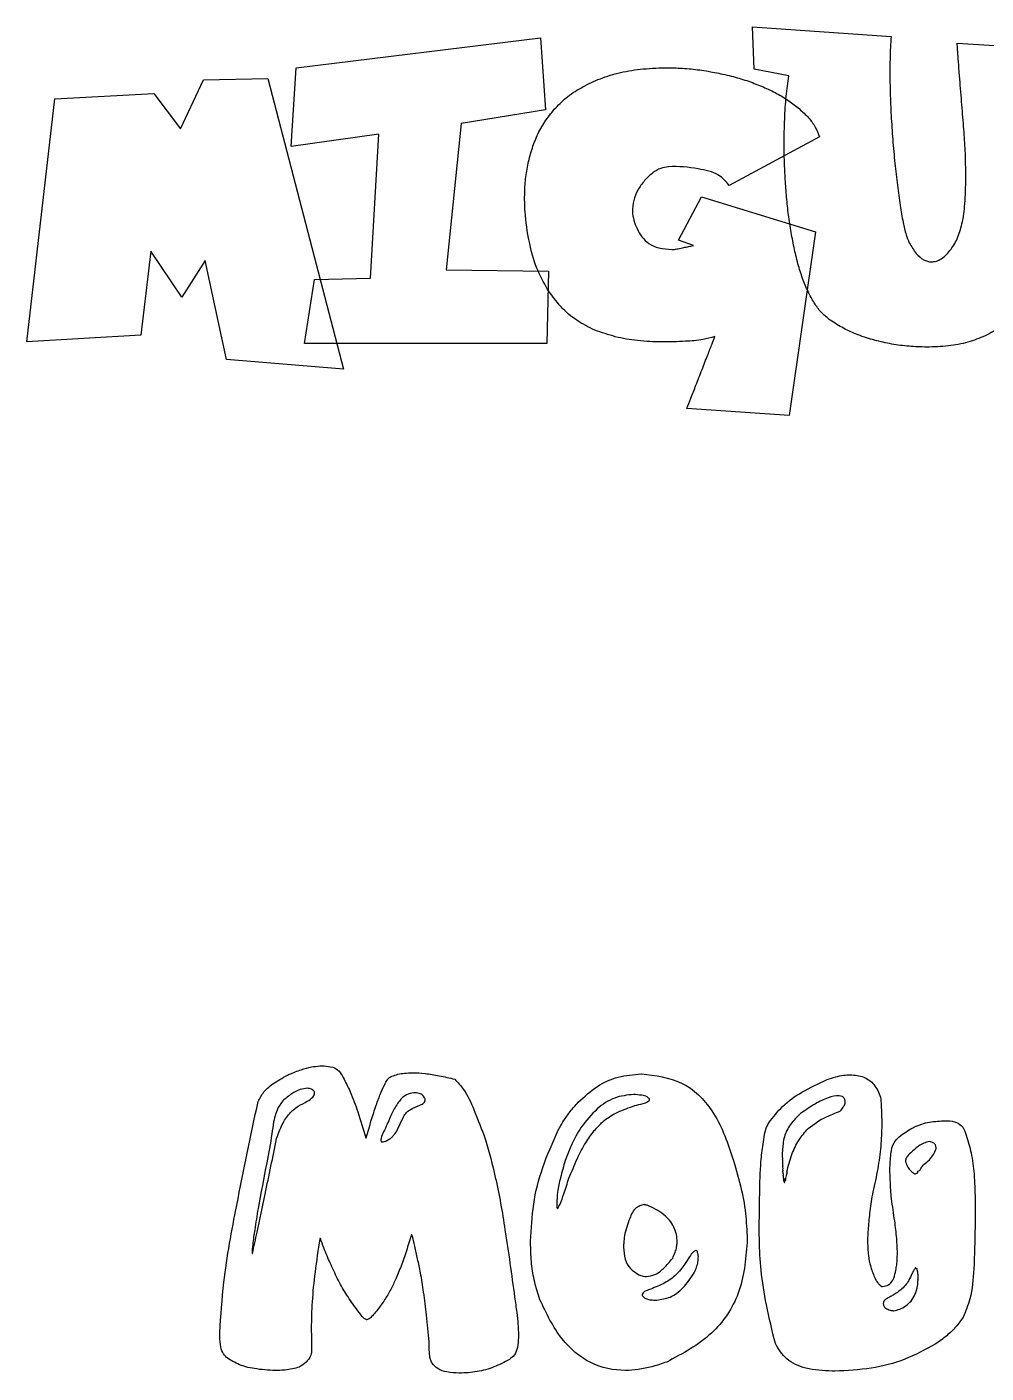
# Model space of a CAD drawing. Extents: x 2 to 748, y 2 to 398.
# Drawn here: x 482.6 to 546.6, y 202.2 to 291.9 of the extents above; entities that cross this region are included whole.
import ezdxf

# ---------------------------------------------------------------- set-up
doc = ezdxf.new("R2010")
doc.units = 0
doc.layers.add('Capa_1', color=7, linetype='CONTINUOUS')

msp = doc.modelspace()

# ---------------------------------------------------------------- linework, layer by layer
at = {"layer": 'Capa_1', "color": 7}
for p, q in [((531.098884, 289.091527), (530.991484, 291.898431)), ((530.991484, 291.898431), (540.226019, 291.268535)), ((500.576565, 289.179933), (516.844386, 291.180129)), ((516.844386, 291.180129), (517.179961, 286.373029)), ((540.226019, 291.268535), (540.226019, 291.268535)), ((544.628549, 290.815451), (551.769203, 290.36237)), ((500.240991, 283.930802), (500.576565, 289.179933)), ((533.407502, 288.638443), (531.098884, 289.091527)), ((492.84532, 285.113239), (494.388888, 288.373224)), ((494.388888, 288.373224), (498.670581, 288.46163)), ((498.670581, 288.46163), (503.730792, 269.089574)), ((484.483235, 287.102381), (491.086983, 287.467059)), ((491.086983, 287.467059), (492.84532, 285.113239)), ((482.617529, 270.901904), (484.483235, 287.102381)), ((484.483235, 287.102381), (484.483235, 287.102381)), ((517.179961, 286.373029), (511.569437, 285.466864)), ((511.569437, 285.466864), (510.576182, 275.697954)), ((506.066283, 284.748561), (500.240991, 283.930802)), ((505.529376, 275.156464), (506.066283, 284.748561)), ((535.447792, 284.571748), (529.434604, 281.333862)), ((526.052079, 277.687097), (527.595647, 280.582408)), ((527.595647, 280.582408), (535.179245, 278.228587)), ((535.179245, 278.228587), (533.420939, 266.006401)), ((527.045335, 277.322422), (526.052079, 277.687097)), ((527.045428, 277.322422), (527.045335, 277.322422)), ((490.872245, 276.957744), (490.201127, 271.354988)), ((492.952689, 273.885621), (490.872245, 276.957744)), ((494.496257, 276.327851), (492.952689, 273.885621)), ((495.919019, 269.71947), (494.496257, 276.327851)), ((510.576182, 275.697954), (517.394698, 275.609548)), ((510.576182, 275.697954), (510.576182, 275.697954)), ((517.394698, 275.609548), (517.287329, 270.802448)), ((501.126878, 270.802448), (501.784559, 275.057008)), ((501.784559, 275.057008), (505.529376, 275.156464)), ((490.201127, 271.354988), (482.617529, 270.901904)), ((517.287329, 270.802448), (501.126878, 270.802448)), ((503.730792, 269.089574), (495.919019, 269.71947)), ((533.420939, 266.006401), (526.602391, 266.459482)), ((502.14069, 222.635973), (502.438782, 222.635973)), ((502.140718, 222.635973), (502.14069, 222.635973)), ((523.561512, 222.105759), (523.584466, 222.105759)), ((523.56154, 222.105759), (523.561512, 222.105759)), ((537.49623, 222.053319), (537.49623, 222.053319)), ((524.129005, 220.363625), (524.129005, 220.416063)), ((537.169417, 220.217959), (537.169417, 220.317009)), ((534.693141, 218.475822), (535.558698, 219.081782)), ((543.715531, 218.982735), (543.990698, 218.982735)), ((506.388167, 218.236938), (506.388167, 218.236938)), ((505.213096, 217.846561), (505.23605, 217.846561)), ((543.222554, 217.112417), (543.222554, 217.188161)), ((532.979353, 216.99006), (532.956399, 216.99006)), ((532.979353, 216.960926), (532.956399, 216.838569)), ((532.956399, 216.838569), (532.956399, 216.611334)), ((532.956399, 216.611334), (532.979353, 216.43654)), ((532.979353, 216.43654), (532.956399, 216.43654)), ((532.956399, 216.43654), (532.979353, 216.384099)), ((532.979269, 216.990057), (532.979353, 216.99006)), ((532.979353, 216.384099), (532.979353, 216.057814)), ((533.007989, 216.02868), (532.979353, 215.982067)), ((533.007989, 215.952936), (532.979353, 215.906323)), ((532.979353, 215.906323), (533.007989, 215.778139)), ((533.007989, 215.778139), (532.979353, 215.731529)), ((533.007989, 215.626651), (532.979353, 215.626651)), ((533.030943, 215.37611), (533.007989, 215.37611)), ((533.007989, 215.37611), (533.030943, 215.32367)), ((533.202873, 215.148875), (533.277389, 215.428548)), ((533.277333, 215.504289), (533.300287, 215.550902)), ((533.300287, 215.504289), (533.277333, 215.504289)), ((541.187664, 216.255915), (541.187692, 216.255915)), ((541.806747, 215.451854), (541.858337, 215.451854)), ((533.030943, 215.32367), (533.030943, 215.148875)), ((533.030943, 215.148875), (533.082505, 215.148875)), ((533.082505, 215.096435), (533.030943, 215.096435)), ((533.030943, 215.096435), (533.082505, 214.997385)), ((533.053869, 214.974081), (533.105459, 214.974081)), ((533.082505, 215.148875), (533.082505, 215.096435)), ((533.105459, 214.944947), (533.082505, 214.898337)), ((533.082505, 214.898337), (533.128385, 214.869203)), ((533.105459, 214.974081), (533.105459, 214.944947)), ((533.151339, 214.869203), (533.128385, 214.921641)), ((533.128385, 214.869203), (533.151339, 214.869203)), ((533.151311, 215.049825), (533.151311, 215.096438)), ((533.202901, 215.049825), (533.151311, 215.049825)), ((533.202901, 214.997387), (533.202901, 215.049825)), ((545.824965, 213.762158), (545.824965, 211.897667)), ((517.932602, 213.459179), (517.932602, 213.336822)), ((517.932602, 213.459179), (517.932602, 213.459179)), ((502.18657, 211.140216), (502.14069, 211.140216)), ((502.14069, 211.140216), (502.14069, 211.116912)), ((508.28553, 211.390757), (508.239678, 211.390757)), ((516.195804, 210.685746), (516.195804, 210.965421)), ((530.62921, 211.093606), (530.62921, 210.866371)), ((497.623812, 210.155536), (497.623812, 210.155533)), ((497.623812, 210.155533), (497.623812, 210.132229)), ((497.623812, 210.132229), (497.652476, 210.132229)), ((522.392179, 210.563389), (522.392179, 210.563389)), ((527.230047, 210.336155), (527.207093, 210.336155)), ((540.643153, 210.056482), (540.643153, 210.260411)), ((541.864104, 209.170813), (541.847028, 209.170813)), ((541.938592, 209.054292), (541.961546, 209.095078)), ((541.961546, 209.095078), (541.961546, 209.112548)), ((541.995893, 208.844536), (542.018847, 208.844536)), ((542.018847, 208.425034), (542.035922, 208.459992)), ((542.035922, 208.425034), (542.018847, 208.425034)), ((542.035922, 208.366777), (542.018847, 208.407563)), ((542.018847, 208.325992), (542.035922, 208.366777)), ((542.035922, 208.325992), (542.018847, 208.325992)), ((523.636, 207.387928), (523.636028, 207.387928)), ((523.636028, 207.387928), (523.636028, 207.33549)), ((539.599898, 207.941448), (539.651489, 207.941448)), ((524.381218, 207.032509), (524.599028, 207.032509)), ((539.703219, 206.793588), (539.703079, 206.793622)), ((505.28764, 205.721538), (505.264686, 205.721538)), ((495.468582, 204.789292), (495.468582, 204.865036)), ((515.381865, 204.888343), (515.381865, 204.538751)), ((536.475902, 202.295535), (536.303944, 202.295535))]:
    msp.add_line(p, q, dxfattribs=at)
for points, knots in [([(540.226019, 291.268535), (540.209683, 291.028357), (540.17542, 290.524625), (540.15113, 289.732239), (540.140759, 288.71413), (540.161279, 287.459959), (540.223531, 285.960204), (540.29599, 284.928084), (540.333419, 284.394936)], [0, 0, 0, 0, 0.722146, 1.514575, 2.377811, 3.776507, 5.277041, 6.880354, 6.880354, 6.880354, 6.880354]), ([(544.76276, 288.936814), (544.741753, 289.214302), (544.704949, 289.700461), (544.659093, 290.326607), (544.637296, 290.675461), (544.628549, 290.815451)], [0, 0, 0, 0, 0.834847, 1.462656, 1.883443, 1.883443, 1.883443, 1.883443]), ([(517.770614, 286.406181), (518.027129, 286.669431), (518.557377, 287.213601), (519.55434, 287.864998), (520.705745, 288.428372), (522.038579, 288.853907), (523.546472, 289.118135), (524.609384, 289.158686), (525.166316, 289.179933)], [0, 0, 0, 0, 1.099796, 2.273411, 3.549109, 4.93783, 6.455536, 8.126079, 8.126079, 8.126079, 8.126079]), ([(525.166316, 289.179933), (525.552307, 289.172378), (526.321993, 289.157312), (527.470785, 289.043047), (528.225387, 288.905886), (528.602401, 288.837358)], [0, 0, 0, 0, 1.157924, 2.308964, 3.458257, 3.458257, 3.458257, 3.458257]), ([(528.602401, 288.837358), (528.968957, 288.758382), (529.687475, 288.603574), (530.725307, 288.292075), (531.381136, 288.027753), (531.702974, 287.898041)], [0, 0, 0, 0, 1.124689, 2.2046, 3.245213, 3.245213, 3.245213, 3.245213]), ([(533.783325, 277.057203), (533.706998, 277.438076), (533.55357, 278.203692), (533.381597, 279.369229), (533.253055, 280.548622), (533.165177, 281.731481), (533.110748, 282.907023), (533.090583, 284.247287), (533.120292, 285.703524), (533.212417, 287.228181), (533.344794, 288.185128), (533.407502, 288.638443)], [0, 0, 0, 0, 1.16518, 2.342203, 3.532958, 4.723672, 5.899967, 7.062895, 8.744194, 10.268997, 11.641459, 11.641459, 11.641459, 11.641459]), ([(544.977529, 286.284623), (544.955893, 286.569506), (544.911869, 287.149194), (544.840166, 288.033258), (544.788845, 288.632323), (544.76276, 288.936814)], [0, 0, 0, 0, 0.857111, 1.744068, 2.660887, 2.660887, 2.660887, 2.660887]), ([(531.702974, 287.898041), (532.004115, 287.76105), (532.591377, 287.4939), (533.404871, 287.004061), (533.884337, 286.61748), (534.118992, 286.428283)], [0, 0, 0, 0, 0.992132, 1.934784, 2.838337, 2.838337, 2.838337, 2.838337]), ([(516.267325, 283.698735), (516.381417, 284.025444), (516.609082, 284.677375), (517.117528, 285.591566), (517.551799, 286.133246), (517.770614, 286.406181)], [0, 0, 0, 0, 1.036986, 2.069251, 3.117604, 3.117604, 3.117604, 3.117604]), ([(534.118992, 286.428283), (534.326038, 286.238616), (534.720267, 285.877477), (535.183519, 285.25028), (535.361841, 284.792431), (535.447792, 284.571748)], [0, 0, 0, 0, 0.841779, 1.602803, 2.310932, 2.310932, 2.310932, 2.310932]), ([(545.152019, 283.986056), (545.135963, 284.225106), (545.102743, 284.719711), (545.044264, 285.485899), (545.000233, 286.012882), (544.977529, 286.284623)], [0, 0, 0, 0, 0.71876, 1.487154, 2.305215, 2.305215, 2.305215, 2.305215]), ([(517.327577, 274.393959), (517.069894, 274.863199), (516.522063, 275.860798), (516.058417, 277.633302), (515.860825, 278.988784), (515.806425, 279.86267), (515.799452, 280.186994), (515.793135, 280.786636), (515.831901, 281.63094), (515.983484, 282.684439), (516.172956, 283.36151), (516.267325, 283.698735)], [0, 0, 0, 0, 1.600682, 3.403033, 5.454012, 5.704937, 6.029216, 6.427056, 7.503934, 8.561732, 9.611372, 9.611372, 9.611372, 9.611372]), ([(540.333419, 284.394936), (540.379167, 283.86506), (540.46722, 282.845178), (540.633783, 281.378977), (540.811237, 280.063579), (541.004516, 278.9626), (541.179078, 278.121334), (541.361396, 277.684392), (541.434044, 277.510284)], [0, 0, 0, 0, 1.595433, 3.070823, 4.426983, 5.575112, 6.428026, 6.993016, 6.993016, 6.993016, 6.993016]), ([(544.628549, 277.775503), (544.747137, 278.102038), (545.020727, 278.85537), (545.168875, 280.223825), (545.212437, 281.489165), (545.201336, 282.546308), (545.184795, 283.272074), (545.162859, 283.749925), (545.152019, 283.986056)], [0, 0, 0, 0, 1.03914, 2.397349, 4.099155, 4.842037, 5.567927, 6.277035, 6.277035, 6.277035, 6.277035]), ([(529.434604, 281.333862), (529.212047, 281.589918), (528.674027, 282.208919), (527.162667, 282.47933), (525.880587, 282.654415), (524.832184, 282.498453), (524.288535, 282.153759), (523.772029, 281.659746), (523.323066, 281.045485), (523.029472, 280.334464), (522.995511, 279.837274), (522.978473, 279.587836)], [0, 0, 0, 0, 0.993672, 2.402154, 4.382998, 4.916293, 5.530251, 6.273714, 7.056663, 7.797593, 8.543566, 8.543566, 8.543566, 8.543566]), ([(522.978473, 279.587836), (523.004493, 279.394702), (523.057195, 279.003524), (523.275826, 278.432906), (523.496098, 278.086273), (523.609312, 277.908114)], [0, 0, 0, 0, 0.583265, 1.181357, 1.813828, 1.813828, 1.813828, 1.813828]), ([(523.609312, 277.908114), (523.757145, 277.745676), (524.069385, 277.402589), (524.791778, 277.127745), (525.32078, 277.082095), (525.609229, 277.057203)], [0, 0, 0, 0, 0.651434, 1.375905, 2.244618, 2.244618, 2.244618, 2.244618]), ([(526.02533, 277.112457), (526.090945, 277.126411), (526.216135, 277.153033), (526.394988, 277.190452), (526.562736, 277.221796), (526.722958, 277.25933), (526.884129, 277.292088), (526.991713, 277.31232), (527.045428, 277.322422)], [0, 0, 0, 0, 0.201248, 0.383969, 0.548169, 0.713115, 0.877556, 1.041525, 1.041525, 1.041525, 1.041525]), ([(541.434044, 277.510284), (541.577824, 277.266156), (541.832275, 276.834115), (542.342519, 276.358381), (542.850586, 276.209322), (543.255011, 276.274417), (543.57699, 276.426675), (543.879961, 276.671247), (544.163024, 276.984622), (544.421344, 277.355818), (544.55804, 277.632691), (544.628549, 277.775503)], [0, 0, 0, 0, 0.848032, 1.500786, 2.042977, 2.365695, 2.710252, 3.099752, 3.525968, 3.973995, 4.451265, 4.451265, 4.451265, 4.451265]), ([(525.609229, 277.057203), (525.642578, 277.05879), (525.722536, 277.062595), (525.861253, 277.083127), (525.966242, 277.101895), (526.02533, 277.112457)], [0, 0, 0, 0, 0.100113, 0.240031, 0.420142, 0.420142, 0.420142, 0.420142]), ([(534.736301, 274.15084), (534.610732, 274.436687), (534.348412, 275.033834), (534.035251, 276.008071), (533.869609, 276.697879), (533.783325, 277.057203)], [0, 0, 0, 0, 0.936179, 1.955717, 3.064223, 3.064223, 3.064223, 3.064223]), ([(520.481834, 271.686511), (520.070389, 271.887691), (519.242796, 272.292349), (518.167281, 273.22661), (517.612331, 273.998097), (517.327577, 274.393959)], [0, 0, 0, 0, 1.369966, 2.755591, 4.215873, 4.215873, 4.215873, 4.215873]), ([(536.159064, 272.34956), (535.977032, 272.498468), (535.597094, 272.809272), (535.122738, 273.427354), (534.869414, 273.901627), (534.736301, 274.15084)], [0, 0, 0, 0, 0.703762, 1.468896, 2.316142, 2.316142, 2.316142, 2.316142]), ([(550.158545, 274.183995), (549.961542, 273.978612), (549.567586, 273.567899), (548.933918, 272.994054), (548.283108, 272.46453), (547.646495, 271.997427), (547.058642, 271.60332), (546.672776, 271.395761), (546.494255, 271.299734)], [0, 0, 0, 0, 0.853557, 1.706894, 2.562655, 3.369469, 4.075431, 4.683253, 4.683253, 4.683253, 4.683253]), ([(539.125394, 271.012413), (538.760396, 271.122998), (538.049247, 271.338459), (537.049709, 271.783022), (536.451718, 272.163403), (536.159064, 272.34956)], [0, 0, 0, 0, 1.143647, 2.22824, 3.26778, 3.26778, 3.26778, 3.26778]), ([(528.468097, 271.255532), (528.210015, 271.182436), (527.57324, 271.002085), (526.386647, 270.927975), (524.932005, 270.880821), (523.362833, 270.95519), (521.8545, 271.201096), (520.930087, 271.527996), (520.481834, 271.686511)], [0, 0, 0, 0, 0.8029, 1.981026, 3.547454, 5.173894, 6.686548, 8.110548, 8.110548, 8.110548, 8.110548]), ([(527.622489, 269.056422), (527.751416, 269.38665), (527.97555, 269.960738), (528.259219, 270.693113), (528.40923, 271.097028), (528.468097, 271.255532)], [0, 0, 0, 0, 1.063517, 1.848878, 2.35612, 2.35612, 2.35612, 2.35612]), ([(546.494255, 271.299734), (546.116861, 271.149642), (545.328057, 270.83593), (544.004731, 270.60969), (542.688773, 270.53792), (541.425933, 270.594007), (540.265985, 270.74067), (539.506831, 270.921537), (539.125394, 271.012413)], [0, 0, 0, 0, 1.215589, 2.540741, 4.003112, 5.164488, 6.328646, 7.504264, 7.504264, 7.504264, 7.504264]), ([(526.602391, 266.459482), (526.694031, 266.689846), (526.900261, 267.208266), (527.239805, 268.074111), (527.487415, 268.709699), (527.622489, 269.056422)], [0, 0, 0, 0, 0.743765, 1.6738, 2.790115, 2.790115, 2.790115, 2.790115]), ([(500.105827, 222.082453), (500.372043, 222.189359), (500.855558, 222.383527), (501.536592, 222.587622), (501.955699, 222.621165), (502.140718, 222.635973)], [0, 0, 0, 0, 0.861187, 1.56413, 2.119726, 2.119726, 2.119726, 2.119726]), ([(502.438782, 222.635973), (502.629492, 222.6235), (502.984472, 222.600284), (503.46174, 222.327017), (503.619727, 222.0294), (503.699819, 221.878524)], [0, 0, 0, 0, 0.56927, 1.059614, 1.563778, 1.563778, 1.563778, 1.563778]), ([(498.025085, 220.264572), (498.144326, 220.487252), (498.409728, 220.982886), (499.16195, 221.580932), (499.769166, 221.903571), (500.105827, 222.082453)], [0, 0, 0, 0, 0.751366, 1.672366, 2.818404, 2.818404, 2.818404, 2.818404]), ([(503.699819, 221.878524), (503.861255, 221.561815), (504.240182, 220.818429), (504.721867, 219.460026), (505.037143, 218.424486), (505.213096, 217.846561)], [0, 0, 0, 0, 1.06555, 2.50108, 4.314027, 4.314027, 4.314027, 4.314027]), ([(506.210526, 220.841401), (506.303303, 221.045352), (506.456739, 221.38265), (506.668337, 221.813413), (506.876749, 221.917655), (506.94995, 221.954268)], [0, 0, 0, 0, 0.681187, 1.126561, 1.367674, 1.367674, 1.367674, 1.367674]), ([(506.94995, 221.954268), (507.080063, 222.000419), (507.355294, 222.098043), (507.816309, 222.166415), (508.422861, 222.19367), (509.193663, 222.142498), (510.13877, 221.996926), (510.793706, 221.835642), (511.140098, 221.75034)], [0, 0, 0, 0, 0.41335, 0.874363, 1.390877, 2.233584, 3.186453, 4.256207, 4.256207, 4.256207, 4.256207]), ([(511.140098, 221.75034), (511.344071, 221.533246), (511.894325, 220.947594), (512.502453, 219.528475), (512.940074, 218.389512), (513.197942, 217.718377)], [0, 0, 0, 0, 0.888807, 2.397723, 4.562372, 4.562372, 4.562372, 4.562372]), ([(519.371391, 220.217962), (519.77755, 220.591301), (520.560916, 221.311366), (522.023723, 221.985926), (523.048628, 222.065791), (523.56154, 222.105759)], [0, 0, 0, 0, 1.649508, 3.181432, 4.716103, 4.716103, 4.716103, 4.716103]), ([(523.584466, 222.105759), (524.516078, 221.99782), (526.37366, 221.782595), (528.616467, 219.581571), (529.27475, 217.651707), (529.637574, 216.588028)], [0, 0, 0, 0, 2.746824, 5.477015, 8.829706, 8.829706, 8.829706, 8.829706]), ([(532.085131, 218.854551), (532.372832, 219.230451), (532.987463, 220.033506), (534.338289, 220.984061), (535.389495, 221.467364), (535.954289, 221.727034)], [0, 0, 0, 0, 1.413554, 3.019845, 4.884976, 4.884976, 4.884976, 4.884976]), ([(535.954289, 221.727034), (536.147031, 221.790745), (536.506022, 221.90941), (537.022533, 222.027199), (537.346932, 222.045087), (537.49623, 222.053319)], [0, 0, 0, 0, 0.609085, 1.134447, 1.582391, 1.582391, 1.582391, 1.582391]), ([(537.49623, 222.053319), (537.807386, 222.02764), (538.401119, 221.978641), (539.170005, 221.412337), (539.402592, 220.859444), (539.525382, 220.567553)], [0, 0, 0, 0, 0.9231, 1.761415, 2.698939, 2.698939, 2.698939, 2.698939]), ([(501.321012, 221.15021), (501.152194, 221.128884), (500.7791, 221.081754), (500.223442, 220.769161), (499.874221, 220.477735), (499.681628, 220.317015)], [0, 0, 0, 0, 0.50659, 1.119578, 1.87332, 1.87332, 1.87332, 1.87332]), ([(500.701957, 219.961596), (500.906717, 220.065063), (501.247933, 220.237481), (501.635836, 220.492603), (501.8236, 220.76273), (501.753057, 220.987851), (501.564433, 221.113335), (501.410132, 221.13671), (501.321012, 221.15021)], [0, 0, 0, 0, 0.685885, 1.142966, 1.404995, 1.586806, 1.78323, 2.051799, 2.051799, 2.051799, 2.051799]), ([(505.23605, 217.846561), (505.347216, 218.236917), (505.554223, 218.963818), (505.873767, 219.964863), (506.104906, 220.566486), (506.210526, 220.841401)], [0, 0, 0, 0, 1.217656, 2.267454, 3.150829, 3.150829, 3.150829, 3.150829]), ([(509.15677, 220.439369), (509.116083, 220.52178), (509.032477, 220.691121), (508.743051, 220.826287), (508.359961, 220.873313), (507.860221, 220.732662), (507.379627, 220.265264), (507.138365, 219.84844), (507.001512, 219.612002)], [0, 0, 0, 0, 0.268436, 0.551595, 0.907337, 1.419047, 2.043916, 2.862952, 2.862952, 2.862952, 2.862952]), ([(495.468582, 204.865036), (495.546395, 205.986375), (495.744354, 208.839102), (496.702249, 213.967928), (497.541907, 217.964664), (498.025085, 220.264572)], [0, 0, 0, 0, 3.37002, 8.573453, 15.626269, 15.626269, 15.626269, 15.626269]), ([(499.681628, 220.317015), (499.585253, 220.191408), (499.384393, 219.929627), (499.180838, 219.4458), (499.103354, 219.09279), (499.062573, 218.906994)], [0, 0, 0, 0, 0.473476, 0.986786, 1.557139, 1.557139, 1.557139, 1.557139]), ([(499.263196, 217.794124), (499.376307, 218.112109), (499.586287, 218.70242), (500.062607, 219.467128), (500.497338, 219.803346), (500.701957, 219.961596)], [0, 0, 0, 0, 1.012579, 1.879756, 2.65086, 2.65086, 2.65086, 2.65086]), ([(507.718037, 219.256583), (507.782115, 219.358869), (507.935887, 219.604332), (508.395806, 219.863471), (508.758864, 220.007157), (508.967624, 220.089777)], [0, 0, 0, 0, 0.357651, 0.858282, 1.535622, 1.535622, 1.535622, 1.535622]), ([(508.967624, 220.089777), (509.009249, 220.112953), (509.090136, 220.157988), (509.15979, 220.291662), (509.157824, 220.387814), (509.15677, 220.439369)], [0, 0, 0, 0, 0.140469, 0.272962, 0.42613, 0.42613, 0.42613, 0.42613]), ([(518.030072, 218.347644), (518.147787, 218.561004), (518.389119, 218.998423), (518.841637, 219.623466), (519.191604, 220.016203), (519.371391, 220.217962)], [0, 0, 0, 0, 0.730557, 1.497747, 2.308243, 2.308243, 2.308243, 2.308243]), ([(523.062824, 220.742348), (522.632846, 220.693117), (521.741955, 220.591114), (520.516073, 219.765306), (519.899721, 218.977701), (519.566247, 218.551572)], [0, 0, 0, 0, 1.283088, 2.658489, 4.279888, 4.279888, 4.279888, 4.279888]), ([(520.437543, 218.324337), (520.650483, 218.560869), (521.100388, 219.060621), (522.040495, 219.611359), (522.755527, 219.858669), (523.137341, 219.990727)], [0, 0, 0, 0, 0.950324, 2.007877, 3.219661, 3.219661, 3.219661, 3.219661]), ([(524.129005, 220.416063), (524.074195, 220.474255), (523.932845, 220.624328), (523.53918, 220.699107), (523.239987, 220.726266), (523.062824, 220.742348)], [0, 0, 0, 0, 0.235387, 0.60705, 1.146622, 1.146622, 1.146622, 1.146622]), ([(523.137341, 219.990727), (523.318371, 220.040268), (523.611622, 220.12052), (523.976854, 220.202902), (524.093908, 220.326551), (524.129005, 220.363625)], [0, 0, 0, 0, 0.56969, 0.922843, 1.074072, 1.074072, 1.074072, 1.074072]), ([(537.169417, 220.317009), (537.147845, 220.380732), (537.107749, 220.499175), (536.957145, 220.625576), (536.583009, 220.67101), (535.964443, 220.514654), (535.094058, 220.105954), (534.515849, 219.691102), (534.194453, 219.460508)], [0, 0, 0, 0, 0.199022, 0.36993, 0.555022, 1.301664, 2.247567, 3.431344, 3.431344, 3.431344, 3.431344]), ([(536.848427, 219.635305), (536.908696, 219.718), (537.012347, 219.860221), (537.13445, 220.052139), (537.159605, 220.171428), (537.169417, 220.217959)], [0, 0, 0, 0, 0.308052, 0.529793, 0.671599, 0.671599, 0.671599, 0.671599]), ([(539.525382, 220.567553), (539.540531, 220.382051), (539.572345, 219.992459), (539.594297, 219.378267), (539.608169, 218.468237), (539.552683, 217.259871), (539.354988, 215.758305), (539.122688, 214.754039), (539.003769, 214.239934)], [0, 0, 0, 0, 0.558295, 1.172527, 1.843278, 3.288482, 4.797103, 6.37942, 6.37942, 6.37942, 6.37942]), ([(507.001512, 219.612002), (506.947131, 219.480538), (506.828799, 219.194478), (506.623022, 218.736571), (506.470011, 218.411054), (506.388167, 218.236938)], [0, 0, 0, 0, 0.426782, 0.928666, 1.505844, 1.505844, 1.505844, 1.505844]), ([(507.047364, 217.998049), (507.101493, 218.063111), (507.257248, 218.250322), (507.460055, 218.686607), (507.621647, 219.043622), (507.718037, 219.256583)], [0, 0, 0, 0, 0.253199, 0.72856, 1.431298, 1.431298, 1.431298, 1.431298]), ([(534.194453, 219.460508), (533.954394, 219.229935), (533.492812, 218.786594), (533.054962, 217.916885), (533.004581, 217.29999), (532.979269, 216.990057)], [0, 0, 0, 0, 0.994506, 1.912221, 2.838819, 2.838819, 2.838819, 2.838819]), ([(535.558698, 219.081782), (535.677568, 219.136467), (535.938114, 219.256327), (536.368638, 219.439676), (536.680733, 219.56693), (536.848427, 219.635305)], [0, 0, 0, 0, 0.392518, 0.860348, 1.403646, 1.403646, 1.403646, 1.403646]), ([(540.769259, 217.922305), (541.059738, 218.133512), (541.632513, 218.549977), (542.651138, 218.916758), (543.35752, 218.960543), (543.715531, 218.982735)], [0, 0, 0, 0, 1.074021, 2.117787, 3.190434, 3.190434, 3.190434, 3.190434]), ([(543.990698, 218.982735), (544.195189, 218.96803), (544.576111, 218.940637), (545.062059, 218.569452), (545.171288, 218.210421), (545.228808, 218.021356)], [0, 0, 0, 0, 0.605618, 1.12813, 1.709364, 1.709364, 1.709364, 1.709364]), ([(499.062573, 218.906994), (499.025492, 218.64113), (498.898357, 217.729615), (498.527374, 215.808687), (498.216087, 214.150496), (498.025057, 213.132897)], [0, 0, 0, 0, 0.805235, 2.760758, 5.86716, 5.86716, 5.86716, 5.86716]), ([(506.388167, 218.236938), (506.320689, 218.108221), (506.2227, 217.921304), (506.196125, 217.525201), (506.510579, 217.609186), (506.703289, 217.720141), (506.917534, 217.845539), (507.008109, 217.951937), (507.047364, 217.998049)], [0, 0, 0, 0, 0.470945, 0.68388, 0.896058, 1.196096, 1.4331, 1.614383, 1.614383, 1.614383, 1.614383]), ([(516.195804, 210.965421), (516.237062, 211.784982), (516.320888, 213.450119), (516.956925, 215.946236), (517.666068, 217.533102), (518.030072, 218.347644)], [0, 0, 0, 0, 2.457554, 4.993117, 7.667284, 7.667284, 7.667284, 7.667284]), ([(519.566247, 218.551572), (519.443844, 218.358494), (519.174809, 217.934121), (518.8275, 217.185975), (518.614844, 216.631081), (518.500095, 216.331662)], [0, 0, 0, 0, 0.685251, 1.506137, 2.468228, 2.468228, 2.468228, 2.468228]), ([(518.752308, 215.148875), (518.932029, 215.590212), (519.262353, 216.401376), (519.808656, 217.478439), (520.242429, 218.061895), (520.437543, 218.324337)], [0, 0, 0, 0, 1.430014, 2.628326, 3.607999, 3.607999, 3.607999, 3.607999]), ([(531.689624, 217.415395), (531.7194, 217.632718), (531.771637, 218.013971), (531.8823, 218.50983), (532.025964, 218.753994), (532.085131, 218.854551)], [0, 0, 0, 0, 0.659549, 1.157053, 1.505412, 1.505412, 1.505412, 1.505412]), ([(533.277333, 215.580035), (533.377318, 215.969771), (533.56634, 216.706572), (534.03218, 217.704079), (534.479562, 218.226447), (534.693141, 218.475822)], [0, 0, 0, 0, 1.206552, 2.281007, 3.262513, 3.262513, 3.262513, 3.262513]), ([(497.652476, 210.132229), (497.757065, 210.604012), (498.049937, 211.925111), (498.579649, 214.480671), (499.009302, 216.56339), (499.263196, 217.794124)], [0, 0, 0, 0, 1.449697, 4.059488, 7.829458, 7.829458, 7.829458, 7.829458]), ([(513.197942, 217.718377), (513.424537, 216.885664), (513.962228, 214.909701), (514.557801, 211.399286), (514.924296, 208.731349), (515.129652, 207.236437)], [0, 0, 0, 0, 2.587774, 6.140591, 10.66833, 10.66833, 10.66833, 10.66833]), ([(532.509302, 204.136719), (532.299476, 204.993042), (531.904264, 206.605946), (531.532822, 208.922495), (531.403012, 211.411708), (531.473051, 213.826372), (531.493278, 215.950245), (531.638382, 217.03302), (531.689624, 217.415395)], [0, 0, 0, 0, 2.644458, 4.980895, 7.025559, 10.111155, 12.229723, 13.386332, 13.386332, 13.386332, 13.386332]), ([(540.144466, 215.731529), (540.156861, 216.080356), (540.178168, 216.679969), (540.329039, 217.48472), (540.640559, 217.794375), (540.769259, 217.922305)], [0, 0, 0, 0, 1.056239, 1.815615, 2.350196, 2.350196, 2.350196, 2.350196]), ([(542.798383, 217.59602), (542.662948, 217.568121), (542.333192, 217.500194), (541.841874, 217.131656), (541.506595, 216.816114), (541.31377, 216.634641)], [0, 0, 0, 0, 0.410912, 1.000481, 1.798516, 1.798516, 1.798516, 1.798516]), ([(543.222554, 217.188161), (543.214662, 217.256814), (543.199072, 217.392427), (543.025187, 217.546419), (542.879622, 217.578253), (542.798383, 217.59602)], [0, 0, 0, 0, 0.201114, 0.397263, 0.644987, 0.644987, 0.644987, 0.644987]), ([(545.228808, 218.021356), (545.350126, 217.630517), (545.613325, 216.782587), (545.790443, 215.346465), (545.812908, 214.315475), (545.824965, 213.762158)], [0, 0, 0, 0, 1.225788, 2.659361, 4.319951, 4.319951, 4.319951, 4.319951]), ([(518.500095, 216.331662), (518.390284, 215.952247), (518.190056, 215.260426), (517.981994, 214.300672), (517.947755, 213.717345), (517.932602, 213.459179)], [0, 0, 0, 0, 1.185345, 2.161347, 2.936256, 2.936256, 2.936256, 2.936256]), ([(529.637574, 216.588028), (529.833459, 215.943425), (530.209756, 214.705135), (530.557253, 212.862464), (530.605852, 211.667811), (530.62921, 211.093606)], [0, 0, 0, 0, 2.020669, 3.881732, 5.604088, 5.604088, 5.604088, 5.604088]), ([(532.956399, 216.99006), (532.956628, 216.984547), (532.957029, 216.974874), (532.965978, 216.962359), (532.974803, 216.961413), (532.979353, 216.960926)], [0, 0, 0, 0, 0.016385, 0.028748, 0.041905, 0.041905, 0.041905, 0.041905]), ([(541.31377, 216.634641), (541.288527, 216.598356), (541.237859, 216.525527), (541.195225, 216.3945), (541.190233, 216.303014), (541.187664, 216.255915)], [0, 0, 0, 0, 0.132106, 0.265162, 0.406344, 0.406344, 0.406344, 0.406344]), ([(542.425802, 216.081121), (542.548697, 216.178455), (542.785276, 216.36583), (543.062984, 216.717299), (543.169982, 216.98224), (543.222554, 217.112417)], [0, 0, 0, 0, 0.469598, 0.904005, 1.323618, 1.323618, 1.323618, 1.323618]), ([(532.979353, 216.057814), (532.979708, 216.05218), (532.980355, 216.041893), (532.992213, 216.029748), (533.002432, 216.029056), (533.007989, 216.02868)], [0, 0, 0, 0, 0.016495, 0.030112, 0.046347, 0.046347, 0.046347, 0.046347]), ([(532.979353, 215.982067), (532.979708, 215.976433), (532.980355, 215.966148), (532.992213, 215.954003), (533.002432, 215.953312), (533.007989, 215.952936)], [0, 0, 0, 0, 0.016494, 0.03011, 0.046345, 0.046345, 0.046345, 0.046345]), ([(532.979353, 215.731529), (532.985083, 215.720929), (532.996572, 215.699679), (533.006206, 215.663871), (533.007387, 215.639218), (533.007989, 215.626651)], [0, 0, 0, 0, 0.036068, 0.072307, 0.10999, 0.10999, 0.10999, 0.10999]), ([(532.979353, 215.626651), (532.985951, 215.608867), (533.00245, 215.564393), (533.017177, 215.479806), (533.025929, 215.413882), (533.030943, 215.37611)], [0, 0, 0, 0, 0.056817, 0.142083, 0.256491, 0.256491, 0.256491, 0.256491]), ([(533.277389, 215.428548), (533.272875, 215.428899), (533.264579, 215.429545), (533.255847, 215.438594), (533.250133, 215.459698), (533.283008, 215.451907), (533.298084, 215.477061), (533.299496, 215.494513), (533.300287, 215.504289)], [0, 0, 0, 0, 0.013012, 0.023916, 0.037111, 0.063242, 0.086461, 0.116035, 0.116035, 0.116035, 0.116035]), ([(533.300287, 215.550902), (533.300058, 215.556414), (533.299657, 215.566087), (533.290709, 215.578602), (533.281883, 215.579548), (533.277333, 215.580035)], [0, 0, 0, 0, 0.016385, 0.028748, 0.041905, 0.041905, 0.041905, 0.041905]), ([(540.247618, 213.785464), (540.231828, 213.979186), (540.198446, 214.388734), (540.165384, 215.037691), (540.151662, 215.492828), (540.144466, 215.731529)], [0, 0, 0, 0, 0.583066, 1.232665, 1.949091, 1.949091, 1.949091, 1.949091]), ([(541.187692, 216.255915), (541.235775, 216.134846), (541.3255, 215.908924), (541.534017, 215.622398), (541.718534, 215.507015), (541.806747, 215.451854)], [0, 0, 0, 0, 0.390568, 0.728822, 1.038657, 1.038657, 1.038657, 1.038657]), ([(541.858337, 215.451854), (541.887511, 215.46473), (541.935881, 215.486079), (541.979152, 215.506382), (542.019504, 215.552928), (541.99319, 215.551947), (541.985516, 215.564889), (541.979117, 215.610412), (542.128993, 215.648118), (542.224473, 215.84869), (542.349644, 215.993197), (542.425802, 216.081121)], [0, 0, 0, 0, 0.090647, 0.150295, 0.183805, 0.196962, 0.209325, 0.22571, 0.32795, 0.550537, 0.896408, 0.896408, 0.896408, 0.896408]), ([(518.007118, 213.132894), (518.05853, 213.2327), (518.219406, 213.545008), (518.444097, 214.228563), (518.636091, 214.801852), (518.752308, 215.148875)], [0, 0, 0, 0, 0.336489, 1.052923, 2.151709, 2.151709, 2.151709, 2.151709]), ([(533.082505, 214.997385), (533.07707, 214.997146), (533.067484, 214.996727), (533.055219, 214.987544), (533.054331, 214.978687), (533.053869, 214.974081)], [0, 0, 0, 0, 0.016118, 0.028425, 0.041757, 0.041757, 0.041757, 0.041757]), ([(533.128385, 214.921641), (533.129309, 214.936292), (533.130997, 214.963043), (533.161857, 214.994616), (533.188441, 214.996411), (533.202901, 214.997387)], [0, 0, 0, 0, 0.042888, 0.078307, 0.120552, 0.120552, 0.120552, 0.120552]), ([(533.151311, 215.096438), (533.158535, 215.097129), (533.174818, 215.098687), (533.196688, 215.111287), (533.229603, 215.116972), (533.224585, 215.138556), (533.215636, 215.147955), (533.207371, 215.148551), (533.202873, 215.148875)], [0, 0, 0, 0, 0.021267, 0.047937, 0.08085, 0.094045, 0.104948, 0.117961, 0.117961, 0.117961, 0.117961]), ([(539.003769, 214.239934), (538.935655, 213.815833), (538.807267, 213.016453), (538.692773, 211.88063), (538.64211, 210.87483), (538.697716, 209.967615), (538.873208, 209.130237), (539.094848, 208.619309), (539.204392, 208.366786)], [0, 0, 0, 0, 1.288316, 2.428327, 3.423456, 4.305986, 5.149237, 5.97329, 5.97329, 5.97329, 5.97329]), ([(540.643153, 210.260411), (540.632012, 210.550918), (540.605762, 211.235408), (540.459424, 212.410739), (540.323517, 213.292841), (540.247618, 213.785464)], [0, 0, 0, 0, 0.871852, 2.054243, 3.549767, 3.549767, 3.549767, 3.549767]), ([(498.025057, 213.132897), (497.950049, 212.662884), (497.822445, 211.863301), (497.67215, 210.871907), (497.636741, 210.347146), (497.623812, 210.155536)], [0, 0, 0, 0, 1.428174, 2.4296, 3.005565, 3.005565, 3.005565, 3.005565]), ([(517.932602, 213.336822), (517.933917, 213.302135), (517.936131, 213.243731), (517.954815, 213.163146), (517.991774, 213.141769), (518.007118, 213.132894)], [0, 0, 0, 0, 0.105849, 0.178221, 0.229598, 0.229598, 0.229598, 0.229598]), ([(523.756424, 213.412566), (523.571088, 213.351753), (523.115437, 213.202244), (522.722497, 212.34719), (522.547916, 211.700687), (522.443769, 211.315013)], [0, 0, 0, 0, 0.565511, 1.39032, 2.609924, 2.609924, 2.609924, 2.609924]), ([(523.957046, 213.360128), (523.920635, 213.364906), (523.861808, 213.372624), (523.786182, 213.379393), (523.763445, 213.404739), (523.756424, 213.412566)], [0, 0, 0, 0, 0.112283, 0.181403, 0.212282, 0.212282, 0.212282, 0.212282]), ([(525.665208, 209.829248), (525.723797, 209.956888), (525.833477, 210.195832), (525.937683, 210.553056), (525.995471, 211.126255), (525.813663, 211.947149), (525.061103, 212.840055), (524.347679, 213.176118), (523.957046, 213.360128)], [0, 0, 0, 0, 0.421068, 0.788242, 1.109765, 2.144006, 3.204827, 4.488603, 4.488603, 4.488603, 4.488603]), ([(545.824965, 211.897667), (545.8057, 210.968941), (545.772524, 209.369573), (545.617376, 207.317855), (545.197373, 206.294561), (545.033924, 205.896335)], [0, 0, 0, 0, 2.794236, 4.811983, 6.097471, 6.097471, 6.097471, 6.097471]), ([(502.14069, 211.116912), (502.028077, 210.377894), (501.81504, 208.979852), (501.611729, 206.986476), (501.581601, 205.73228), (501.567486, 205.144711)], [0, 0, 0, 0, 2.242635, 4.242517, 6.005224, 6.005224, 6.005224, 6.005224]), ([(502.834289, 209.50296), (502.763059, 209.658817), (502.610497, 209.992636), (502.396827, 210.539898), (502.259364, 210.932376), (502.18657, 211.140216)], [0, 0, 0, 0, 0.514011, 1.100919, 1.761575, 1.761575, 1.761575, 1.761575]), ([(508.239678, 211.390757), (508.133833, 211.027436), (507.928332, 210.322043), (507.575189, 209.311407), (507.304621, 208.675136), (507.173498, 208.366786)], [0, 0, 0, 0, 1.135198, 2.204005, 3.209028, 3.209028, 3.209028, 3.209028]), ([(508.858733, 208.850389), (508.794068, 209.157838), (508.669845, 209.748452), (508.479664, 210.595549), (508.348284, 211.133707), (508.28553, 211.390757)], [0, 0, 0, 0, 0.942525, 1.810603, 2.604388, 2.604388, 2.604388, 2.604388]), ([(522.443769, 211.315013), (522.433922, 211.206931), (522.41648, 211.015489), (522.397299, 210.764947), (522.393676, 210.622322), (522.392179, 210.563389)], [0, 0, 0, 0, 0.325608, 0.576739, 0.75357, 0.75357, 0.75357, 0.75357]), ([(516.814888, 207.055815), (516.691066, 207.445876), (516.443358, 208.226201), (516.236102, 209.446919), (516.209298, 210.270937), (516.195804, 210.685746)], [0, 0, 0, 0, 1.226805, 2.454253, 3.698503, 3.698503, 3.698503, 3.698503]), ([(522.392179, 210.563389), (522.409231, 210.289685), (522.440903, 209.781326), (522.801179, 209.091024), (523.208521, 208.84526), (523.412479, 208.722205)], [0, 0, 0, 0, 0.818425, 1.520088, 2.223738, 2.223738, 2.223738, 2.223738]), ([(530.62921, 210.866371), (530.530666, 209.711815), (530.340273, 207.481159), (528.330093, 204.529258), (526.324262, 203.462395), (525.269701, 202.901495)], [0, 0, 0, 0, 3.433371, 6.633434, 10.180964, 10.180964, 10.180964, 10.180964]), ([(527.207093, 210.336155), (527.148134, 210.304538), (526.971053, 210.20958), (526.748608, 209.857349), (526.570141, 209.575065), (526.461932, 209.403909)], [0, 0, 0, 0, 0.198569, 0.596389, 1.209089, 1.209089, 1.209089, 1.209089]), ([(527.37908, 209.904992), (527.368368, 209.982983), (527.350926, 210.109983), (527.322712, 210.280767), (527.253906, 210.321893), (527.230047, 210.336155)], [0, 0, 0, 0, 0.241991, 0.394055, 0.474776, 0.474776, 0.474776, 0.474776]), ([(540.517046, 208.896999), (540.542151, 209.028556), (540.591551, 209.287432), (540.634488, 209.675075), (540.640293, 209.930578), (540.643153, 210.056482)], [0, 0, 0, 0, 0.401715, 0.790488, 1.168179, 1.168179, 1.168179, 1.168179]), ([(504.496599, 206.554733), (504.285669, 206.856612), (503.859262, 207.466881), (503.304619, 208.454629), (502.992465, 209.150397), (502.834289, 209.50296)], [0, 0, 0, 0, 1.104375, 2.232565, 3.391513, 3.391513, 3.391513, 3.391513]), ([(523.905456, 208.594021), (524.100149, 208.625776), (524.533831, 208.696512), (525.132333, 209.171952), (525.473731, 209.593063), (525.665208, 209.829248)], [0, 0, 0, 0, 0.583829, 1.300497, 2.215808, 2.215808, 2.215808, 2.215808]), ([(526.461932, 209.403909), (526.282906, 209.16808), (525.915628, 208.684268), (525.128212, 208.131207), (524.521489, 207.892017), (524.203493, 207.766653)], [0, 0, 0, 0, 0.884248, 1.814072, 2.838152, 2.838152, 2.838152, 2.838152]), ([(527.103941, 208.850389), (527.157909, 208.976253), (527.259604, 209.213425), (527.358207, 209.568355), (527.372398, 209.797236), (527.37908, 209.904992)], [0, 0, 0, 0, 0.41081, 0.774111, 1.097314, 1.097314, 1.097314, 1.097314]), ([(541.847028, 209.170813), (541.817025, 209.13421), (541.71988, 209.015695), (541.591633, 208.721442), (541.479659, 208.475771), (541.41138, 208.325966)], [0, 0, 0, 0, 0.141589, 0.458441, 0.953565, 0.953565, 0.953565, 0.953565]), ([(541.961546, 209.112548), (541.952659, 209.114219), (541.931269, 209.11824), (541.898893, 209.140492), (541.876762, 209.15978), (541.864104, 209.170813)], [0, 0, 0, 0, 0.026895, 0.06474, 0.115313, 0.115313, 0.115313, 0.115313]), ([(507.173498, 208.366786), (507.059338, 208.126127), (506.830576, 207.643877), (506.415707, 206.953573), (506.096045, 206.521397), (505.935388, 206.304191)], [0, 0, 0, 0, 0.798793, 1.600681, 2.410907, 2.410907, 2.410907, 2.410907]), ([(509.426226, 204.235772), (509.371478, 204.831628), (509.269464, 205.941908), (509.087231, 207.481976), (508.930436, 208.420982), (508.858733, 208.850389)], [0, 0, 0, 0, 1.795122, 3.344916, 4.650828, 4.650828, 4.650828, 4.650828]), ([(523.412479, 208.722205), (523.455931, 208.705378), (523.552204, 208.668096), (523.71785, 208.627434), (523.839508, 208.605766), (523.905456, 208.594021)], [0, 0, 0, 0, 0.139674, 0.309464, 0.510453, 0.510453, 0.510453, 0.510453]), ([(524.599028, 207.032509), (524.910076, 207.074767), (525.567187, 207.16404), (526.442655, 207.863796), (526.86897, 208.499829), (527.103941, 208.850389)], [0, 0, 0, 0, 0.927299, 1.95898, 3.225886, 3.225886, 3.225886, 3.225886]), ([(539.204392, 208.366786), (539.25529, 208.296115), (539.343806, 208.173213), (539.470616, 208.021459), (539.56283, 207.964389), (539.599898, 207.941448)], [0, 0, 0, 0, 0.26195, 0.455552, 0.585692, 0.585692, 0.585692, 0.585692]), ([(539.651489, 207.941448), (539.7924, 207.961142), (540.079868, 208.00132), (540.396206, 208.3943), (540.473385, 208.715368), (540.517046, 208.896999)], [0, 0, 0, 0, 0.413212, 0.842975, 1.402789, 1.402789, 1.402789, 1.402789]), ([(541.41138, 208.325966), (541.329391, 208.215774), (541.168435, 207.999451), (540.883756, 207.718606), (540.629143, 207.521525), (540.393782, 207.377284), (540.165636, 207.250243), (539.987706, 207.155947), (539.886654, 207.102394)], [0, 0, 0, 0, 0.411533, 0.807897, 1.195396, 1.374582, 1.635599, 1.978692, 1.978692, 1.978692, 1.978692]), ([(541.566011, 206.968416), (541.655816, 207.108862), (541.830447, 207.381967), (541.988957, 207.840848), (542.00893, 208.153358), (542.018847, 208.308521)], [0, 0, 0, 0, 0.499192, 0.970708, 1.435677, 1.435677, 1.435677, 1.435677]), ([(542.018847, 208.844536), (542.008105, 208.882149), (541.990566, 208.943563), (541.971149, 209.01916), (541.946311, 209.045962), (541.938592, 209.054292)], [0, 0, 0, 0, 0.118308, 0.193169, 0.226928, 0.226928, 0.226928, 0.226928]), ([(542.018847, 208.827066), (542.014517, 208.827236), (542.006961, 208.827534), (541.997073, 208.834261), (541.996292, 208.841063), (541.995893, 208.844536)], [0, 0, 0, 0, 0.012899, 0.022514, 0.03255, 0.03255, 0.03255, 0.03255]), ([(542.035922, 208.459992), (542.032554, 208.504648), (542.026117, 208.590018), (542.020127, 208.712421), (542.019259, 208.790158), (542.018847, 208.827066)], [0, 0, 0, 0, 0.134346, 0.256836, 0.367558, 0.367558, 0.367558, 0.367558]), ([(542.018847, 208.407563), (542.022162, 208.40779), (542.028267, 208.408208), (542.035329, 208.415499), (542.035712, 208.421657), (542.035922, 208.425034)], [0, 0, 0, 0, 0.009683, 0.017826, 0.027716, 0.027716, 0.027716, 0.027716]), ([(542.018847, 208.308521), (542.022162, 208.308748), (542.028267, 208.309166), (542.035329, 208.316457), (542.035712, 208.322615), (542.035922, 208.325992)], [0, 0, 0, 0, 0.009683, 0.017826, 0.027716, 0.027716, 0.027716, 0.027716]), ([(524.203493, 207.766653), (524.09909, 207.7301), (523.924287, 207.668898), (523.696697, 207.556059), (523.653108, 207.435318), (523.636, 207.387928)], [0, 0, 0, 0, 0.337257, 0.564677, 0.71161, 0.71161, 0.71161, 0.71161]), ([(523.636028, 207.33549), (523.693022, 207.274312), (523.811634, 207.146993), (524.081018, 207.047882), (524.275788, 207.037908), (524.381218, 207.032509)], [0, 0, 0, 0, 0.248017, 0.51616, 0.832595, 0.832595, 0.832595, 0.832595]), ([(505.264686, 205.721538), (505.209754, 205.750018), (505.042157, 205.836911), (504.806684, 206.14903), (504.613656, 206.40158), (504.496599, 206.554733)], [0, 0, 0, 0, 0.184177, 0.561915, 1.143945, 1.143945, 1.143945, 1.143945]), ([(515.129652, 207.236437), (515.177521, 206.890724), (515.261375, 206.28513), (515.355592, 205.5026), (515.374337, 205.064354), (515.381865, 204.888343)], [0, 0, 0, 0, 1.047188, 1.834388, 2.362757, 2.362757, 2.362757, 2.362757]), ([(525.269701, 202.901495), (524.944061, 202.790617), (524.322908, 202.579118), (523.398732, 202.390062), (522.014975, 202.27928), (520.082517, 202.693543), (518.030486, 204.475958), (517.246158, 206.140532), (516.814888, 207.055815)], [0, 0, 0, 0, 1.031297, 1.967186, 2.820346, 5.191494, 7.657884, 10.67066, 10.67066, 10.67066, 10.67066]), ([(539.703079, 206.793622), (539.716042, 206.728127), (539.744495, 206.584372), (539.959282, 206.429141), (540.131286, 206.372055), (540.230431, 206.33915)], [0, 0, 0, 0, 0.194206, 0.42626, 0.742039, 0.742039, 0.742039, 0.742039]), ([(539.886654, 207.102394), (539.850931, 207.072123), (539.784729, 207.016025), (539.715992, 206.908206), (539.707372, 206.830852), (539.703219, 206.793588)], [0, 0, 0, 0, 0.140322, 0.260049, 0.371339, 0.371339, 0.371339, 0.371339]), ([(540.39665, 206.315846), (540.533101, 206.346445), (540.815389, 206.409748), (541.214019, 206.641278), (541.444562, 206.855542), (541.566011, 206.968416)], [0, 0, 0, 0, 0.417644, 0.864019, 1.360953, 1.360953, 1.360953, 1.360953]), ([(505.935388, 206.304191), (505.840308, 206.196554), (505.68155, 206.016827), (505.477165, 205.795403), (505.336908, 205.74074), (505.28764, 205.721538)], [0, 0, 0, 0, 0.433618, 0.724032, 0.881286, 0.881286, 0.881286, 0.881286]), ([(540.230431, 206.33915), (540.251038, 206.33867), (540.290293, 206.337756), (540.346212, 206.33048), (540.380396, 206.320562), (540.39665, 206.315846)], [0, 0, 0, 0, 0.061831, 0.117779, 0.168496, 0.168496, 0.168496, 0.168496]), ([(545.033924, 205.896335), (544.881472, 205.678832), (544.562969, 205.224422), (543.926126, 204.619674), (543.43074, 204.268444), (543.170992, 204.084282)], [0, 0, 0, 0, 0.795334, 1.661619, 2.616541, 2.616541, 2.616541, 2.616541]), ([(495.915679, 203.204474), (495.823836, 203.308279), (495.60906, 203.551031), (495.492061, 204.122456), (495.47712, 204.546798), (495.468582, 204.789292)], [0, 0, 0, 0, 0.410072, 0.958964, 1.690911, 1.690911, 1.690911, 1.690911]), ([(501.567486, 205.144711), (501.572581, 204.984188), (501.582933, 204.658002), (501.582779, 204.160422), (501.612113, 203.690804), (501.526457, 203.231199), (501.217671, 202.853153), (500.933674, 202.67048), (500.776501, 202.569382)], [0, 0, 0, 0, 0.481829, 0.979086, 1.491827, 1.894436, 2.346221, 2.906119, 2.906119, 2.906119, 2.906119]), ([(509.626849, 202.825751), (509.585346, 202.90946), (509.473059, 203.135933), (509.441082, 203.623658), (509.431743, 204.008453), (509.426226, 204.235772)], [0, 0, 0, 0, 0.27836, 0.753101, 1.438406, 1.438406, 1.438406, 1.438406]), ([(515.381865, 204.538751), (515.371915, 204.317673), (515.354094, 203.921738), (515.168153, 203.378725), (514.906897, 203.172127), (514.785708, 203.076292)], [0, 0, 0, 0, 0.665587, 1.192021, 1.647506, 1.647506, 1.647506, 1.647506]), ([(536.303944, 202.295535), (535.711674, 202.323986), (534.651892, 202.374895), (533.201931, 202.980557), (532.732513, 203.764128), (532.509302, 204.136719)], [0, 0, 0, 0, 1.781088, 3.186999, 4.461591, 4.461591, 4.461591, 4.461591]), ([(543.170992, 204.084282), (542.504442, 203.725623), (541.158153, 203.001208), (538.870753, 202.405143), (537.288193, 202.332712), (536.475902, 202.295535)], [0, 0, 0, 0, 2.265148, 4.575123, 7.011113, 7.011113, 7.011113, 7.011113]), ([(500.776501, 202.569382), (500.623, 202.523859), (500.31662, 202.432996), (499.841102, 202.358296), (499.045773, 202.323834), (498.018127, 202.397987), (496.822274, 202.642781), (496.200127, 203.02824), (495.915679, 203.204474)], [0, 0, 0, 0, 0.479932, 0.957917, 1.439438, 2.864858, 4.048615, 5.045707, 5.045707, 5.045707, 5.045707]), ([(514.785708, 203.076292), (514.444253, 202.893769), (513.761827, 202.528979), (512.620721, 202.233947), (511.55992, 202.141233), (510.67866, 202.202583), (510.013113, 202.394453), (509.747329, 202.691225), (509.626849, 202.825751)], [0, 0, 0, 0, 1.157878, 2.314119, 3.508112, 4.331699, 4.974129, 5.506802, 5.506802, 5.506802, 5.506802])]:
    msp.add_open_spline(points, degree=3, knots=knots, dxfattribs=at)

doc.saveas('drawing.dxf')
